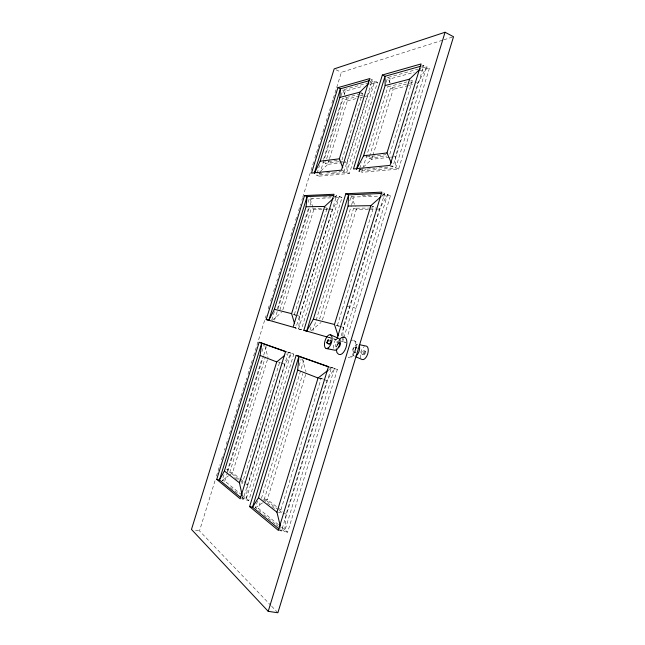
<?xml version="1.0" encoding="UTF-8"?>
<svg xmlns="http://www.w3.org/2000/svg" width="645" height="645" viewBox="0 0 645 645"><rect width="100%" height="100%" fill="white"/><g stroke="black" fill="none" stroke-linecap="round" stroke-linejoin="round"><path stroke-width="0.48" stroke-dasharray="3.23 2.42" d="M328.442 337.432L345.631 342.431L342.672 341.503L342.858 336.763M342.898 335.819L343.237 327.289L379.389 209.093L387.613 194.516L390.467 195.693L347.365 336.755M301.32 329.756L298.579 328.894L299.756 316.252L332.618 209.544L339.367 196.403L342.027 197.467L301.32 329.756L293.894 327.555M336.625 347.099L337.085 344.438L338.939 340.326M278.398 524.659L258.355 508.373L260.411 501.665M261.435 498.351L303.989 359.805M312.849 330.966L351.348 205.634M351.638 204.683L353.992 197.023L378.639 196.128M359.459 169.329L358.87 171.239L361.563 172.368L362.442 169.506M362.732 168.555L387.951 86.462M389.128 82.641L390.298 78.827L414.171 72.313M278.39 509.816L264.369 498.964L302.844 373.649M319.606 319.041L353.637 208.23L368.577 208.053M389.507 157.299L371.714 159.339L369.005 158.17L390.515 88.107L408.511 83.536M305.682 374.487L267.296 499.577L263.345 502.31M322.427 319.936L356.379 209.311L355.693 207.529M372.592 156.461L371.714 159.339L363.869 166.612M372.891 155.501L393.184 89.381L391.483 85.745M319.17 378.131L321.025 378.857L280.011 512.815L278.479 512.501M337.391 325.403L373.705 206.811L372.27 206.239M389.822 154.163L412.373 80.496L410.986 79.819M337.375 369.456L334.4 368.569L326.942 380.558L286.106 514.049L284.566 531.577L287.646 532.173L337.375 369.456L329.877 366.811M398.602 169.079L395.756 167.861L395.441 156.622L417.896 83.205L426.668 66.749L429.441 68.144L398.602 169.079L361.563 172.368M341.173 335.763L384.743 193.331L381.864 192.145M342.672 341.503L343.543 338.657M343.833 337.714L387.613 194.516L382.703 194.709M227.096 471.624L262.16 358.152M277.294 309.181L308.641 207.755M323.58 159.404L342.39 98.548L359.636 94.097M241.802 494.925L224.807 481.114L227.475 472.495M227.766 471.543L263.418 356.169M263.716 355.21L266.982 344.632M274.585 320.025L277.842 309.503M278.132 308.544L309.761 206.207M310.052 205.247L312.124 198.555L331.062 197.862M370.012 82.431L374.866 81.093L377.446 82.326L349.413 173.449L346.768 172.352L316.542 175.126L319.049 176.149L342.971 98.733M344.148 94.912L345.333 91.09L363.28 86.196M238.981 479.316L229.805 472.221L265.401 356.999M279.914 310.019L311.196 208.738L322.073 208.609M326.701 158.565L344.882 99.693L359.313 96.032M267.449 359.684L232.514 472.817L229.314 475.196M282.816 309.898L313.752 209.722L309.6 197.564L312.124 198.555M329.248 159.549L327.757 164.362L320.742 171.086M329.539 158.589L347.373 100.838L342.866 89.953L369.045 82.705M279.487 362.724L242.278 483.444L240.762 482.258M294.346 314.518L327.329 207.48L325.362 207.513M341.987 159.936L362.506 93.356L360.781 92.558M241.536 498.142L243.068 499.399L288.315 352.46L286.001 354.355M369.666 78.609L372.27 79.851L344.124 171.256L342.181 171.433M298.579 328.894L339.367 196.403L332.425 196.677M242.077 496.852L245.914 499.988L248.76 500.576L293.83 354.097L287.347 351.815M257.516 501.06L255.452 507.776L260.814 512.162M299.111 365.699L301.175 358.975M310.052 330.095L311.527 325.298M349.808 200.724L351.283 195.935L353.992 197.023M359.749 168.377L361.514 162.637M386.194 82.326L387.661 77.545L418.105 69.12M270.94 605.51L199.49 530.899L215.261 479.945M216.446 476.099L220.018 464.561M221.501 459.756L223.291 453.991M224.476 450.146L225.073 448.219M226.266 444.373L228.048 438.608M229.539 433.803L246.793 378.043M247.978 374.197L252.445 359.773M253.63 355.927L266.127 315.55M268.207 308.818L269.4 304.972M270.594 301.134L272.375 295.362M273.569 291.516L275.649 284.784M276.834 280.938L277.431 279.019M278.624 275.173L280.704 268.441M282.784 261.717L283.679 258.83M284.872 254.985L286.356 250.179M287.549 246.334L289.331 240.561M290.822 235.756L294.386 224.218M295.579 220.372L297.361 214.608M298.554 210.762L300.635 204.03M301.828 200.184L302.424 198.265M302.723 197.305L313.728 161.734M314.913 157.888L319.38 143.464M320.565 139.618L321.758 135.773M322.952 131.927L325.032 125.203M326.217 121.357L330.683 106.933M331.877 103.087L333.062 99.241M333.36 98.282L341.39 72.321L442.978 40.087M224.807 481.114L222.122 480.541L224.5 472.866M262.015 351.501L264.079 344.817M274.367 311.551L271.408 321.129L281.51 312.43M308.125 202.353L309.6 197.564M317.13 173.215L319.493 165.555M341.092 95.694L342.866 89.953L345.333 91.09M370.214 81.899L372.27 79.851M421.741 67.419L423.886 65.347L422.491 64.645M361.015 169.256L358.87 171.239L395.756 167.861L426.668 66.749L421.911 68.064M334.586 197.297L336.706 195.338L295.837 328.039L293.902 327.491M381.816 195.927L384.743 193.331L382.727 193.419M311.011 330.74L321.065 322.492M329.055 369.512L331.409 367.69L329.555 367.037M222.122 480.541L228.515 475.784M262.555 502.858L255.452 507.776L258.355 508.373M443.937 39.78L453.524 36.741M421.991 65.879L423.886 65.347L392.91 166.628L376.027 168.232M369.891 84.39L377.446 82.326M419.895 70.748L429.441 68.144M360.587 93.856L362.506 93.356M387.839 86.825L406.713 81.955M410.486 80.988L412.373 80.496M360.273 95.782L365.086 94.565M409.462 83.294L415.138 81.85M356.064 98.661L347.373 100.838L344.882 99.693M359.926 97.693L362.829 96.976M363.788 96.734L367.658 95.766L374.866 81.093L346.768 172.352L347.212 162.137L367.658 95.766L365.941 94.968M408.39 85.583L393.184 89.381L390.515 88.107M409.341 85.342L413.147 84.39M322.702 162.258L340.06 160.162M366.287 157.001L385.895 154.639M338.794 161.718L325.233 163.314L327.757 164.362L342.35 162.693M339.762 161.605L342.672 161.266M369.005 158.17L386.726 156.09M343.325 162.58L347.212 162.137L344.607 161.032M390.499 157.187L393.466 156.848M318.88 173.642L321.791 173.368M326.644 172.908L332.473 172.36M333.441 172.263L341.205 171.53M359.152 169.828L366.102 169.167M367.094 169.079L375.035 168.321M319.049 176.149L349.413 173.449M323.492 197.023L331.433 196.709M362.079 195.516L371.899 195.129M335.045 197.717L342.027 197.467M382.582 195.983L390.467 195.693M371.722 206.835L373.705 206.811M326.023 208.561L327.999 208.537M369.577 208.037L375.551 207.964M327.652 209.593L313.752 209.722L311.196 208.738M328.644 209.585L332.618 209.544L329.982 208.512M368.384 209.198L356.379 209.311L353.637 208.23M369.383 209.19L375.39 209.133M376.39 209.125L379.389 209.093L376.551 207.956M195.491 530.158L199.49 530.899M278.358 530.384L281.47 530.98L331.409 367.69L328.418 366.803M283.066 513.436L286.106 514.049L283.76 512.243M264.369 498.964L267.296 499.577L282.97 511.638M246.027 484.25L247.898 484.653L284.953 364.312L291.072 353.283L293.83 354.097M229.805 472.221L232.514 472.817L239.432 478.147M226.572 469.229L228.362 469.625M362.232 354.274C365.102 356.5 367.013 350.235 363.393 350.469M293.177 314.405L296.087 315.147M336.448 325.37L339.351 326.104M293.91 314.768L295.861 315.268M296.837 315.51L299.756 316.252L297.95 315.679M336.424 325.556L339.343 326.297M340.318 326.547L343.237 327.289L340.318 326.346M328.023 337.158L337.819 340.036M319.541 378.43L321.025 378.857M326.942 380.558L320.251 378.26M282.228 363.522L284.953 364.312L281.196 362.853M353.218 351.968L355.443 352.654A2.459 1.217 -72.9 0 1 355.226 349.364A2.459 1.217 -72.9 0 1 357.37 348.437M293.08 327.176L295.837 328.039L294.991 325.161M337.367 341.866L338.883 342.334M354.653 347.26L356.878 347.953M353.565 340.125L356.088 342.1C357.532 347.381 355.669 353.412 351.541 356.999L348.332 357.249A8.957 4.386 -72.9 0 0 355.726 347.695A8.957 4.386 -72.9 0 0 351.114 340.689M346.526 306.061L349.429 307.036M353.097 307.407L356.032 308.391M287.396 351.985L291.072 353.283L245.914 499.988L247.898 484.653L244.052 481.694M329.732 366.924L334.4 368.569L284.566 531.577L279.196 527.191M320.363 378.01L325.064 379.824M278.487 362.071L280.357 362.796M341.463 170.151L344.124 171.256L343.438 169.474M390.765 165.701L392.91 166.628L391.725 163.886M394.039 156.009L395.441 156.622M335.964 69.749L341.39 72.321M390.298 78.827L387.661 77.545L391.064 84.834M416.517 82.528L417.896 83.205M240.206 478.735L243.278 481.106M239.738 479.912L243.56 482.863M279.172 510.421L282.284 512.831M234.683 477.534L240.005 481.67M262.983 499.553L276.141 509.8M242.576 495.553L248.76 500.576M281.478 527.167L287.646 532.173M230.563 487.443L238.239 493.715M263.878 514.67L275.367 524.062M276.133 524.691L278.43 526.57M279.946 529.73L281.47 530.98L280.567 527.223M271.634 606.227L277.882 612.75M351.283 195.935L355.355 206.642M302.295 358.878L306.012 371.649M264.869 345.712L268.038 357.765M242.431 496.473L243.068 499.399M360.813 358.136A7.047 3.556 -72.9 0 1 364.361 346.51M354.363 356.193A6.152 3.048 -72.9 0 1 353.258 349.445A6.152 3.048 -72.9 0 1 357.959 344.422M333.441 348.252A6.224 2.951 -72.8 0 1 336.803 338.681M337.835 344.672A9.006 4.322 -72.9 0 1 338.464 342.93M328.869 341.842A2.024 0.943 -72.8 0 1 329.289 340.907M336.577 346.47A2.483 1.177 -72.8 0 1 335.408 344.317A2.483 1.177 -72.8 0 1 337.561 341.963A2.483 1.177 -72.8 0 1 337.262 345.72M337.577 345.841A2.483 1.185 -72.8 0 1 338.98 342.729M365.062 351.13L363.982 354.669L364.844 354.476L365.667 351.783L365.062 351.13M362.796 354.161A1.983 1 -72.9 0 0 363.796 350.864A1.983 1 -72.9 0 0 361.853 352.089A1.983 1 -72.9 0 0 362.796 354.161M353.895 351.823A2.459 1.217 -72.9 0 0 355.137 347.744A2.459 1.217 -72.9 0 0 352.767 349.276A2.459 1.217 -72.9 0 0 353.895 351.823"/><path stroke-width="0.97" d="M348.123 206.045L348.566 194.846L345.841 193.742L303.851 330.256L306.665 331.135L313.365 319.138L348.123 206.045L370.843 205.658L381.082 196.58M314.429 173.247L320.162 161.202L339.883 97.403L340.399 88.808L337.924 87.656L311.495 173.078L341.463 170.151L369.666 78.609L337.924 87.656M249.615 506.591L252.534 507.188L258.484 497.73L297.708 370.085L298.949 356.217L296.128 355.379L249.615 506.591L278.358 530.384L328.418 366.803L296.128 355.379M306.077 206.763L307.076 196.572L304.537 195.58L266.2 319.501L268.804 320.315L274.375 309.294L306.077 206.763L324.677 206.448L333.167 198.604M216.736 479.38L219.437 479.961L224.371 471.027L260.104 355.459L261.765 343.075L259.145 342.293L216.736 479.38L240.206 498.803L285.55 351.638L259.145 342.293M268.223 611.347L445.058 32.25L453.524 36.741L277.882 612.75L268.223 611.347L191.476 529.424L334.158 68.894L445.058 32.25M327.015 342.898C331.401 335.271 323.774 343.277 329.184 344.043M280.341 526.28L276.947 512.186L318.058 378.002L328.265 370.117M338.157 335.835L334.457 324.459L370.843 205.658M391.33 162.975L387 152.93L409.599 79.141L420.314 68.797M337.021 338.681L381.864 192.145L345.841 193.742M242.214 495.497L239.456 482.831L276.737 361.926L284.453 355.621M294.434 323.242L291.621 313.647L324.677 206.448M342.761 167.7L339.367 158.823L359.918 92.154L368.843 83.27M382.372 74.981L353.46 168.974L390.048 165.394L421.088 63.944L382.372 74.981L385.025 76.271L421.04 66.145M306.665 331.135L348.566 194.846L381.727 193.46M356.467 169.151L385.025 76.271L385.154 85.543L363.554 155.832L356.629 169.216M268.804 320.315L307.076 196.572L333.739 195.459M314.317 173.142L340.399 88.808L369.375 80.665M339.552 339.649L341.399 337.617L343.817 337.045M339.883 97.403L359.918 92.154M385.154 85.543L409.599 79.141M320.162 161.202L339.367 158.823M363.554 155.832L387 152.93M304.537 195.58L334.029 194.274L293.08 327.176L266.2 319.501M326.136 348.518L334.82 350.195A6.224 2.951 -72.8 0 0 339.496 345.083A6.224 2.951 -72.8 0 0 338.464 338.286L330.353 334.755M359.821 344.793L366.336 346.091A7.047 3.556 -72.9 0 1 367.714 353.847A7.047 3.556 -72.9 0 1 362.232 359.571L356.113 356.943M274.375 309.294L291.621 313.647M313.365 319.138L334.457 324.459M303.851 330.256L327.434 337.069M286.42 351.791L261.765 343.075L219.437 479.961L240.779 497.513M328.628 366.707L298.949 356.217L252.534 507.188L279.18 529.102M260.104 355.459L276.737 361.926M297.708 370.085L318.058 378.002M224.371 471.027L239.456 482.831M258.484 497.73L276.947 512.186M326.83 342.705L327.467 343.374M338.552 354.266L336.859 352.468L336.327 348.872M359.184 345.631A6.152 3.048 -72.9 0 1 359.104 351.178A6.152 3.048 -72.9 0 1 356.072 355.855M342.987 337.408A9.006 4.322 -72.9 0 1 346.518 345.615A9.006 4.322 -72.9 0 1 339.31 354.5M329.837 340.294A2.024 0.943 -72.8 0 1 330.861 341.068A2.024 0.943 -72.8 0 1 330.095 343.559A2.024 0.943 -72.8 0 1 328.813 343.648M339.641 342.576A2.483 1.185 -72.8 0 1 340.06 345.285A2.483 1.185 -72.8 0 1 338.19 347.324M328.071 348.058A7.2 3.354 -72.8 0 0 331.691 336.126A7.2 3.354 -72.8 0 0 325.04 340.737A7.2 3.354 -72.8 0 0 328.071 348.058"/></g></svg>
